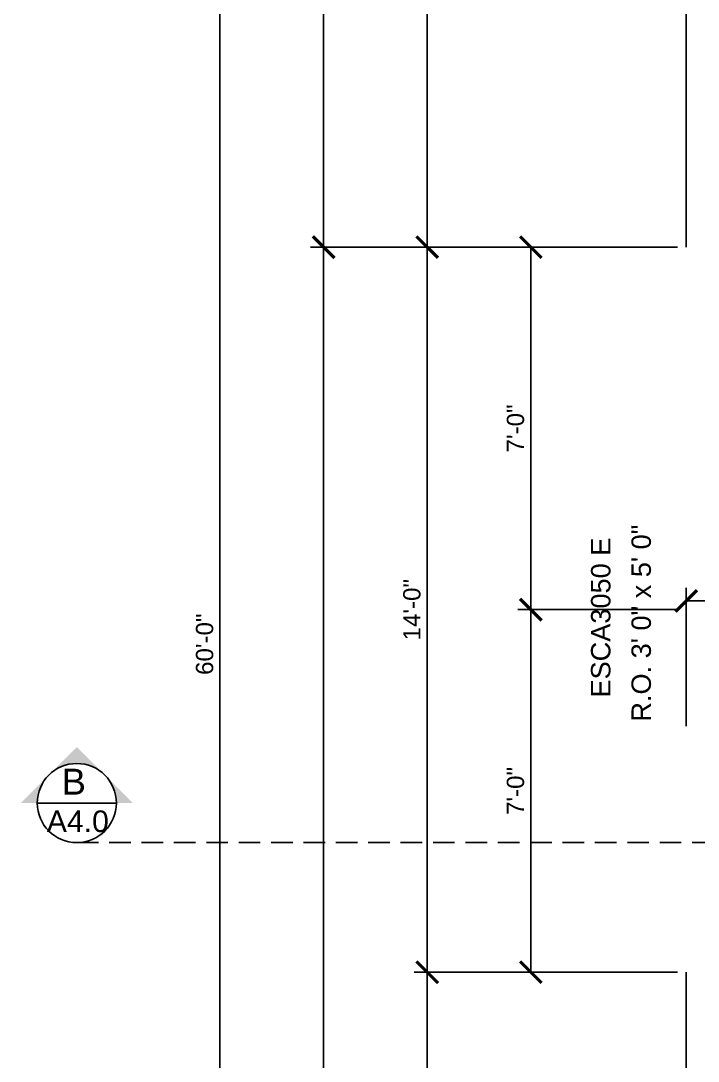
# Model space of a CAD drawing. Header units: inches. Extents: x -28708 to -16583, y 64755 to 66587.
# Drawn here: x -23119.4 to -22962.5, y 65923.6 to 66164.7 of the extents above; entities that cross this region are included whole.
import ezdxf

# ---------------------------------------------------------------- set-up
doc = ezdxf.new("R2010")
doc.units = ezdxf.units.IN
doc.header["$LTSCALE"] = 20
doc.header["$MEASUREMENT"] = 0
doc.linetypes.add('HIDDEN', pattern=[0.375, 0.25, -0.125])
doc.linetypes.add('Solid', pattern=[0])
for name, color, linetype in [('CALLOUTS', 4, 'Continuous'), ('DIM', 2, 'Continuous'), ('TEXT', 3, 'Continuous'), ('WALL', 5, 'Continuous')]:
    doc.layers.add(name, color=color, linetype=linetype)
doc.styles.add('0.25 INCH', font='arial.ttf', dxfattribs={"height": 4})
doc.styles.add('Arial', font='arial.ttf')
doc.dimstyles.new('0.25 INCH', dxfattribs={"dimtxt": 4, "dimasz": 5, "dimexe": 3, "dimexo": 2, "dimgap": 1.5, "dimtad": 1, "dimdec": 3, "dimzin": 3, "dimdsep": 46, "dimlunit": 4, "dimtxsty": '0.25 INCH', "dimblk": 'ARCHTICK', "dimcen": 0.09, "dimclrd": 95, "dimclre": 8, "dimclrt": 30, "dimadec": 0, "dimazin": 0, "dimtfac": 0.65, "dimtdec": 3, "dimtofl": 0, "dimtmove": 2, "dimatfit": 3, "dimfxl": 0.18, "dimfrac": 1, "dimtolj": 1, "dimtzin": 0, "dimlwd": -1, "dimlwe": -1, "dimarcsym": 0})

# ---------------------------------------------------------------- blocks, each defined once
blk = doc.blocks.new('_ArchTick')
at = {"color": 0, "linetype": 'ByBlock', "const_width": 0.15}
blk.add_lwpolyline([(-0.5, -0.5), (0.5, 0.5)], dxfattribs=at)
blk = doc.blocks.new('*D446')
at = {"layer": 'DEFPOINTS', "color": 0, "linetype": 'ByBlock', "lineweight": -2, "transparency": 16777216}
for p in [(-22825.23, 66194.26), (-22965.23, 66112.22), (-22825.23, 66112.22)]:
    blk.add_point(p, dxfattribs=at)
at = {"layer": 'DIM', "color": 8, "transparency": 16777216}
for p, q in [((-22965.23, 66114.22), (-22965.23, 66197.26)), ((-22825.23, 66114.22), (-22825.23, 66197.26))]:
    blk.add_line(p, q, dxfattribs=at)
at = {"layer": 'DIM', "color": 95, "transparency": 16777216}
blk.add_line((-22965.23, 66194.26), (-22825.23, 66194.26), dxfattribs=at)
at = {"layer": 'DIM', "color": 95, "linetype": 'ByBlock', "transparency": 16777216, "xscale": 5, "yscale": 5, "zscale": 5, "rotation": 180}
blk.add_blockref('_ArchTick', (-22965.23, 66194.26), dxfattribs=at)
at = {"layer": 'DIM', "color": 95, "linetype": 'ByBlock', "transparency": 16777216, "xscale": 5, "yscale": 5, "zscale": 5}
blk.add_blockref('_ArchTick', (-22825.23, 66194.26), dxfattribs=at)
at = {"layer": 'DIM', "color": 30, "linetype": 'ByBlock', "lineweight": -2, "transparency": 16777216, "insert": (-22895.23, 66197.81), "char_height": 4, "attachment_point": 5, "style": 'Arial'}
blk.add_mtext('\\A1;11\'-8"', dxfattribs=at)
blk = doc.blocks.new('*D451')
at = {"layer": 'DEFPOINTS', "color": 0, "linetype": 'ByBlock', "lineweight": -2, "transparency": 16777216}
for p in [(-23025.23, 65944.22), (-22965.23, 65944.22), (-22965.23, 65660.22)]:
    blk.add_point(p, dxfattribs=at)
at = {"layer": 'DIM', "color": 8, "transparency": 16777216}
for p, q in [((-22967.23, 65944.22), (-23028.23, 65944.22)), ((-22967.23, 65660.22), (-23028.23, 65660.22))]:
    blk.add_line(p, q, dxfattribs=at)
at = {"layer": 'DIM', "color": 95, "transparency": 16777216}
blk.add_line((-23025.23, 65660.22), (-23025.23, 65944.22), dxfattribs=at)
at = {"layer": 'DIM', "color": 95, "linetype": 'ByBlock', "transparency": 16777216, "xscale": 5, "yscale": 5, "zscale": 5}
for p, rotation in [((-23025.23, 65944.22), 90), ((-23025.23, 65660.22), 270)]:
    blk.add_blockref('_ArchTick', p, dxfattribs=dict(at, rotation=rotation))
at = {"layer": 'DIM', "color": 30, "linetype": 'ByBlock', "lineweight": -2, "transparency": 16777216, "insert": (-23028.77, 65802.22), "char_height": 4, "attachment_point": 5, "rotation": 90, "style": 'Arial'}
blk.add_mtext('\\A1;23\'-8"', dxfattribs=at)
blk = doc.blocks.new('*D452')
at = {"layer": 'DEFPOINTS', "color": 0, "linetype": 'ByBlock', "lineweight": -2, "transparency": 16777216}
for p in [(-23025.23, 66112.22), (-22965.23, 66112.22), (-22965.23, 65944.22)]:
    blk.add_point(p, dxfattribs=at)
at = {"layer": 'DIM', "color": 8, "transparency": 16777216}
for p, q in [((-22967.23, 66112.22), (-23028.23, 66112.22)), ((-22967.23, 65944.22), (-23028.23, 65944.22))]:
    blk.add_line(p, q, dxfattribs=at)
at = {"layer": 'DIM', "color": 95, "transparency": 16777216}
blk.add_line((-23025.23, 65944.22), (-23025.23, 66112.22), dxfattribs=at)
at = {"layer": 'DIM', "color": 95, "linetype": 'ByBlock', "transparency": 16777216, "xscale": 5, "yscale": 5, "zscale": 5}
for p, rotation in [((-23025.23, 66112.22), 90), ((-23025.23, 65944.22), 270)]:
    blk.add_blockref('_ArchTick', p, dxfattribs=dict(at, rotation=rotation))
at = {"layer": 'DIM', "color": 30, "linetype": 'ByBlock', "lineweight": -2, "transparency": 16777216, "insert": (-23028.77, 66028.22), "char_height": 4, "attachment_point": 5, "rotation": 90, "style": 'Arial'}
blk.add_mtext('\\A1;14\'-0"', dxfattribs=at)
blk = doc.blocks.new('*D453')
at = {"layer": 'DEFPOINTS', "color": 0, "linetype": 'ByBlock', "lineweight": -2, "transparency": 16777216}
for p in [(-23025.23, 66380.22), (-22965.23, 66380.22), (-22965.23, 66112.22)]:
    blk.add_point(p, dxfattribs=at)
at = {"layer": 'DIM', "color": 8, "transparency": 16777216}
for p, q in [((-22967.23, 66380.22), (-23028.23, 66380.22)), ((-22967.23, 66112.22), (-23028.23, 66112.22))]:
    blk.add_line(p, q, dxfattribs=at)
at = {"layer": 'DIM', "color": 95, "transparency": 16777216}
blk.add_line((-23025.23, 66112.22), (-23025.23, 66380.22), dxfattribs=at)
at = {"layer": 'DIM', "color": 95, "linetype": 'ByBlock', "transparency": 16777216, "xscale": 5, "yscale": 5, "zscale": 5}
for p, rotation in [((-23025.23, 66380.22), 90), ((-23025.23, 66112.22), 270)]:
    blk.add_blockref('_ArchTick', p, dxfattribs=dict(at, rotation=rotation))
at = {"layer": 'DIM', "color": 30, "linetype": 'ByBlock', "lineweight": -2, "transparency": 16777216, "insert": (-23028.73, 66246.22), "char_height": 4, "attachment_point": 5, "rotation": 90, "style": 'Arial'}
blk.add_mtext('\\A1;22\'-4"', dxfattribs=at)
blk = doc.blocks.new('*D454')
at = {"layer": 'DEFPOINTS', "color": 0, "linetype": 'ByBlock', "lineweight": -2, "transparency": 16777216}
for p in [(-23001.23, 66028.23), (-22965.23, 66028.23), (-22965.23, 65944.22)]:
    blk.add_point(p, dxfattribs=at)
at = {"layer": 'DIM', "color": 8, "transparency": 16777216}
for p, q in [((-22967.23, 66028.23), (-23004.23, 66028.23)), ((-22967.23, 65944.22), (-23004.23, 65944.22))]:
    blk.add_line(p, q, dxfattribs=at)
at = {"layer": 'DIM', "color": 95, "transparency": 16777216}
blk.add_line((-23001.23, 65944.22), (-23001.23, 66028.23), dxfattribs=at)
at = {"layer": 'DIM', "color": 95, "linetype": 'ByBlock', "transparency": 16777216, "xscale": 5, "yscale": 5, "zscale": 5}
for p, rotation in [((-23001.23, 66028.23), 90), ((-23001.23, 65944.22), 270)]:
    blk.add_blockref('_ArchTick', p, dxfattribs=dict(at, rotation=rotation))
at = {"layer": 'DIM', "color": 30, "linetype": 'ByBlock', "lineweight": -2, "transparency": 16777216, "insert": (-23004.77, 65986.22), "char_height": 4, "attachment_point": 5, "rotation": 90, "style": 'Arial'}
blk.add_mtext('\\A1;7\'-0"', dxfattribs=at)
blk = doc.blocks.new('*D455')
at = {"layer": 'DEFPOINTS', "color": 0, "linetype": 'ByBlock', "lineweight": -2, "transparency": 16777216}
for p in [(-23001.23, 66112.22), (-22965.23, 66112.22), (-22965.23, 66028.23)]:
    blk.add_point(p, dxfattribs=at)
at = {"layer": 'DIM', "color": 8, "transparency": 16777216}
for p, q in [((-22967.23, 66112.22), (-23004.23, 66112.22)), ((-22967.23, 66028.23), (-23004.23, 66028.23))]:
    blk.add_line(p, q, dxfattribs=at)
at = {"layer": 'DIM', "color": 95, "transparency": 16777216}
blk.add_line((-23001.23, 66028.23), (-23001.23, 66112.22), dxfattribs=at)
at = {"layer": 'DIM', "color": 95, "linetype": 'ByBlock', "transparency": 16777216, "xscale": 5, "yscale": 5, "zscale": 5}
for p, rotation in [((-23001.23, 66112.22), 90), ((-23001.23, 66028.23), 270)]:
    blk.add_blockref('_ArchTick', p, dxfattribs=dict(at, rotation=rotation))
at = {"layer": 'DIM', "color": 30, "linetype": 'ByBlock', "lineweight": -2, "transparency": 16777216, "insert": (-23004.77, 66070.22), "char_height": 4, "attachment_point": 5, "rotation": 90, "style": 'Arial'}
blk.add_mtext('\\A1;7\'-0"', dxfattribs=at)
blk = doc.blocks.new('*D456')
at = {"layer": 'DEFPOINTS', "color": 0, "linetype": 'ByBlock', "lineweight": -2, "transparency": 16777216}
for p in [(-23049.23, 66112.22), (-22965.23, 66112.22), (-22965.23, 65660.22)]:
    blk.add_point(p, dxfattribs=at)
at = {"layer": 'DIM', "color": 8, "transparency": 16777216}
for p, q in [((-22967.23, 66112.22), (-23052.23, 66112.22)), ((-22967.23, 65660.22), (-23052.23, 65660.22))]:
    blk.add_line(p, q, dxfattribs=at)
at = {"layer": 'DIM', "color": 95, "transparency": 16777216}
blk.add_line((-23049.23, 65660.22), (-23049.23, 66112.22), dxfattribs=at)
at = {"layer": 'DIM', "color": 95, "linetype": 'ByBlock', "transparency": 16777216, "xscale": 5, "yscale": 5, "zscale": 5}
for p, rotation in [((-23049.23, 66112.22), 90), ((-23049.23, 65660.22), 270)]:
    blk.add_blockref('_ArchTick', p, dxfattribs=dict(at, rotation=rotation))
at = {"layer": 'DIM', "color": 30, "linetype": 'ByBlock', "lineweight": -2, "transparency": 16777216, "insert": (-23052.77, 65886.22), "char_height": 4, "attachment_point": 5, "rotation": 90, "style": 'Arial'}
blk.add_mtext('\\A1;37\'-8"', dxfattribs=at)
blk = doc.blocks.new('*D457')
at = {"layer": 'DEFPOINTS', "color": 0, "linetype": 'ByBlock', "lineweight": -2, "transparency": 16777216}
for p in [(-23049.23, 66380.22), (-22965.23, 66380.22), (-22965.23, 66112.22)]:
    blk.add_point(p, dxfattribs=at)
at = {"layer": 'DIM', "color": 8, "transparency": 16777216}
for p, q in [((-22967.23, 66380.22), (-23052.23, 66380.22)), ((-22967.23, 66112.22), (-23052.23, 66112.22))]:
    blk.add_line(p, q, dxfattribs=at)
at = {"layer": 'DIM', "color": 95, "transparency": 16777216}
blk.add_line((-23049.23, 66112.22), (-23049.23, 66380.22), dxfattribs=at)
at = {"layer": 'DIM', "color": 95, "linetype": 'ByBlock', "transparency": 16777216, "xscale": 5, "yscale": 5, "zscale": 5}
for p, rotation in [((-23049.23, 66380.22), 90), ((-23049.23, 66112.22), 270)]:
    blk.add_blockref('_ArchTick', p, dxfattribs=dict(at, rotation=rotation))
at = {"layer": 'DIM', "color": 30, "linetype": 'ByBlock', "lineweight": -2, "transparency": 16777216, "insert": (-23052.73, 66246.22), "char_height": 4, "attachment_point": 5, "rotation": 90, "style": 'Arial'}
blk.add_mtext('\\A1;22\'-4"', dxfattribs=at)
blk = doc.blocks.new('*D459')
at = {"layer": 'DEFPOINTS', "color": 0, "linetype": 'ByBlock', "lineweight": -2, "transparency": 16777216}
for p in [(-22965.23, 66380.22), (-23073.23, 65660.22), (-22965.23, 65660.22)]:
    blk.add_point(p, dxfattribs=at)
at = {"layer": 'DIM', "color": 8, "transparency": 16777216}
for p, q in [((-22967.23, 66380.22), (-23076.23, 66380.22)), ((-22967.23, 65660.22), (-23076.23, 65660.22))]:
    blk.add_line(p, q, dxfattribs=at)
at = {"layer": 'DIM', "color": 95, "transparency": 16777216}
blk.add_line((-23073.23, 66380.22), (-23073.23, 65660.22), dxfattribs=at)
at = {"layer": 'DIM', "color": 95, "linetype": 'ByBlock', "transparency": 16777216, "xscale": 5, "yscale": 5, "zscale": 5}
for p, rotation in [((-23073.23, 66380.22), 90), ((-23073.23, 65660.22), 270)]:
    blk.add_blockref('_ArchTick', p, dxfattribs=dict(at, rotation=rotation))
at = {"layer": 'DIM', "color": 30, "linetype": 'ByBlock', "lineweight": -2, "transparency": 16777216, "insert": (-23076.77, 66020.22), "char_height": 4, "attachment_point": 5, "rotation": 90, "style": 'Arial'}
blk.add_mtext('\\A1;60\'-0"', dxfattribs=at)
blk = doc.blocks.new('*D539')
at = {"layer": 'DEFPOINTS', "color": 0, "linetype": 'ByBlock', "lineweight": -2, "transparency": 16777216}
for p in [(-22825.23, 66030.26), (-22965.23, 65999.23), (-22825.23, 65999.23)]:
    blk.add_point(p, dxfattribs=at)
at = {"layer": 'DIM', "color": 8, "transparency": 16777216}
for p, q in [((-22965.23, 66001.23), (-22965.23, 66033.26)), ((-22825.23, 66001.23), (-22825.23, 66033.26))]:
    blk.add_line(p, q, dxfattribs=at)
at = {"layer": 'DIM', "color": 95, "transparency": 16777216}
blk.add_line((-22965.23, 66030.26), (-22825.23, 66030.26), dxfattribs=at)
at = {"layer": 'DIM', "color": 95, "linetype": 'ByBlock', "transparency": 16777216, "xscale": 5, "yscale": 5, "zscale": 5, "rotation": 180}
blk.add_blockref('_ArchTick', (-22965.23, 66030.26), dxfattribs=at)
at = {"layer": 'DIM', "color": 95, "linetype": 'ByBlock', "transparency": 16777216, "xscale": 5, "yscale": 5, "zscale": 5}
blk.add_blockref('_ArchTick', (-22825.23, 66030.26), dxfattribs=at)
at = {"layer": 'DIM', "color": 30, "linetype": 'ByBlock', "lineweight": -2, "transparency": 16777216, "insert": (-22895.23, 66033.8), "char_height": 4, "attachment_point": 5, "style": '0.25 INCH'}
blk.add_mtext('\\A1;11\'-8"', dxfattribs=at)
blk = doc.blocks.new('FFTG')
blk.add_line((9.17, 0), (-9.17, 0))
blk.add_circle((0, 0), 9.17)
at = {"style": '0.25 INCH'}
for tag, p in [('SEC.NO', (-5.39, 1.05)), ('SH.NO', (-5.23, -7.53))]:
    blk.add_attdef(tag, p, '', height=6, dxfattribs=at)

msp = doc.modelspace()

# ---------------------------------------------------------------- hatches: boundary and pattern name
at = {"layer": 'CALLOUTS'}
h = msp.add_hatch(color=256, dxfattribs=at)
h.paths.add_polyline_path([(-23112.8669, 65989.8935), (-23106.3823, 65996.3781), (-23099.8977, 65989.8935, 0.19891237), (-23106.3823, 65992.5795, 0.19891237)])
h.paths.add_polyline_path([(-23093.4131, 65983.4089), (-23097.2117, 65983.4089, 0.19891237), (-23099.8977, 65989.8935)])
h.paths.add_polyline_path([(-23112.8669, 65989.8935, 0.19891237), (-23115.553, 65983.4089), (-23119.3516, 65983.4089)])

# ---------------------------------------------------------------- linework, layer by layer
at = {"layer": 'CALLOUTS', "linetype": 'HIDDEN'}
msp.add_line((-23106.3823, 65974.2382), (-22259.4871, 65974.2382), dxfattribs=at)
at = {"layer": 'WALL', "color": 9, "linetype": 'ByBlock', "lineweight": -2}
msp.add_line((-22965.2258, 65944.2237), (-22965.2258, 65666.2242), dxfattribs=at)
msp.add_lwpolyline([(-22965.2258, 66112.2237), (-22965.2258, 66380.2237), (-22781.2258, 66380.2237), (-22781.2258, 66318.2862), (-22565.2258, 66318.2862), (-22565.2258, 66380.2303), (-22371.2258, 66380.2237), (-22371.2258, 66160.7237)], dxfattribs=at)

# ---------------------------------------------------------------- block references
at = {"layer": 'CALLOUTS'}
ref = msp.add_blockref('FFTG', (-23106.3823, 65983.4089), dxfattribs=dict(at, xscale=-1))
ref.add_attrib('SEC.NO', 'B', (-23109.871, 65985.3669), dxfattribs={"layer": '0', "height": 6, "style": '0.25 INCH'})
ref.add_attrib('SH.NO', 'A4.0', (-23113.3319, 65976.6999), dxfattribs={"layer": '0', "height": 5, "style": '0.25 INCH'})

# ---------------------------------------------------------------- texts
at = {"layer": 'TEXT', "linetype": 'Solid', "style": 'Arial'}
for s, p in [('R.O. 3\' 0" x 5\' 0"', (-22973.4238, 66002.2805)), ('ESCA3050 E', (-22982.7988, 66007.8721))]:
    msp.add_text(s, height=4.5, rotation=90, dxfattribs=at).set_placement(p)

# ---------------------------------------------------------------- dimensions: what is measured, and where the dimension line sits
at = {"layer": 'DIM', "linetype": 'ByBlock', "lineweight": -2}
for base, p1, p2, picture, middle in [((-23073.225753, 65660.224187), (-22965.225753, 66380.223694), (-22965.225753, 65660.224187), '*D459', (-23076.768045, 66020.22394)), ((-23049.2258, 66380.2237), (-22965.2258, 66112.2237), (-22965.2258, 66380.2237), '*D457', (-23052.7339, 66246.2237)), ((-23025.2258, 66380.2237), (-22965.2258, 66112.2237), (-22965.2258, 66380.2237), '*D453', (-23028.7339, 66246.2237)), ((-23049.225753, 66112.223694), (-22965.225753, 65660.224187), (-22965.225753, 66112.223694), '*D456', (-23052.769409, 65886.22394)), ((-23025.2258, 66112.2237), (-22965.2258, 65944.2237), (-22965.2258, 66112.2237), '*D452', (-23028.768, 66028.2237)), ((-23001.2258, 66112.2237), (-22965.2258, 66028.2259), (-22965.2258, 66112.2237), '*D455', (-23004.768, 66070.2248)), ((-23001.2258, 66028.2259), (-22965.2258, 65944.2237), (-22965.2258, 66028.2259), '*D454', (-23004.768, 65986.2248)), ((-23025.225753, 65944.223694), (-22965.225753, 65660.224187), (-22965.225753, 65944.223694), '*D451', (-23028.769409, 65802.22394))]:
    dim = msp.add_linear_dim(base=base, p1=p1, p2=p2, angle=90, dimstyle='0.25 INCH', override={"dimtxsty": 'Arial'}, dxfattribs=at)
    dim.commit()
    dim.dimension.update_dxf_attribs({"geometry": picture, "text_midpoint": middle})
dim = msp.add_linear_dim(base=(-22825.2258, 66194.2638), p1=(-22965.2258, 66112.2237), p2=(-22825.2258, 66112.2237), dimstyle='0.25 INCH', override={"dimtxsty": 'Arial'}, dxfattribs=at)
dim.commit()
dim.dimension.update_dxf_attribs({"geometry": '*D446', "text_midpoint": (-22895.2258, 66197.8061)})
dim = msp.add_linear_dim(base=(-22825.2258, 66030.2566), p1=(-22965.2258, 65999.227), p2=(-22825.2258, 65999.227), dimstyle='0.25 INCH', dxfattribs=at)
dim.commit()
dim.dimension.update_dxf_attribs({"geometry": '*D539', "text_midpoint": (-22895.2258, 66033.7989)})

doc.saveas('drawing.dxf')
